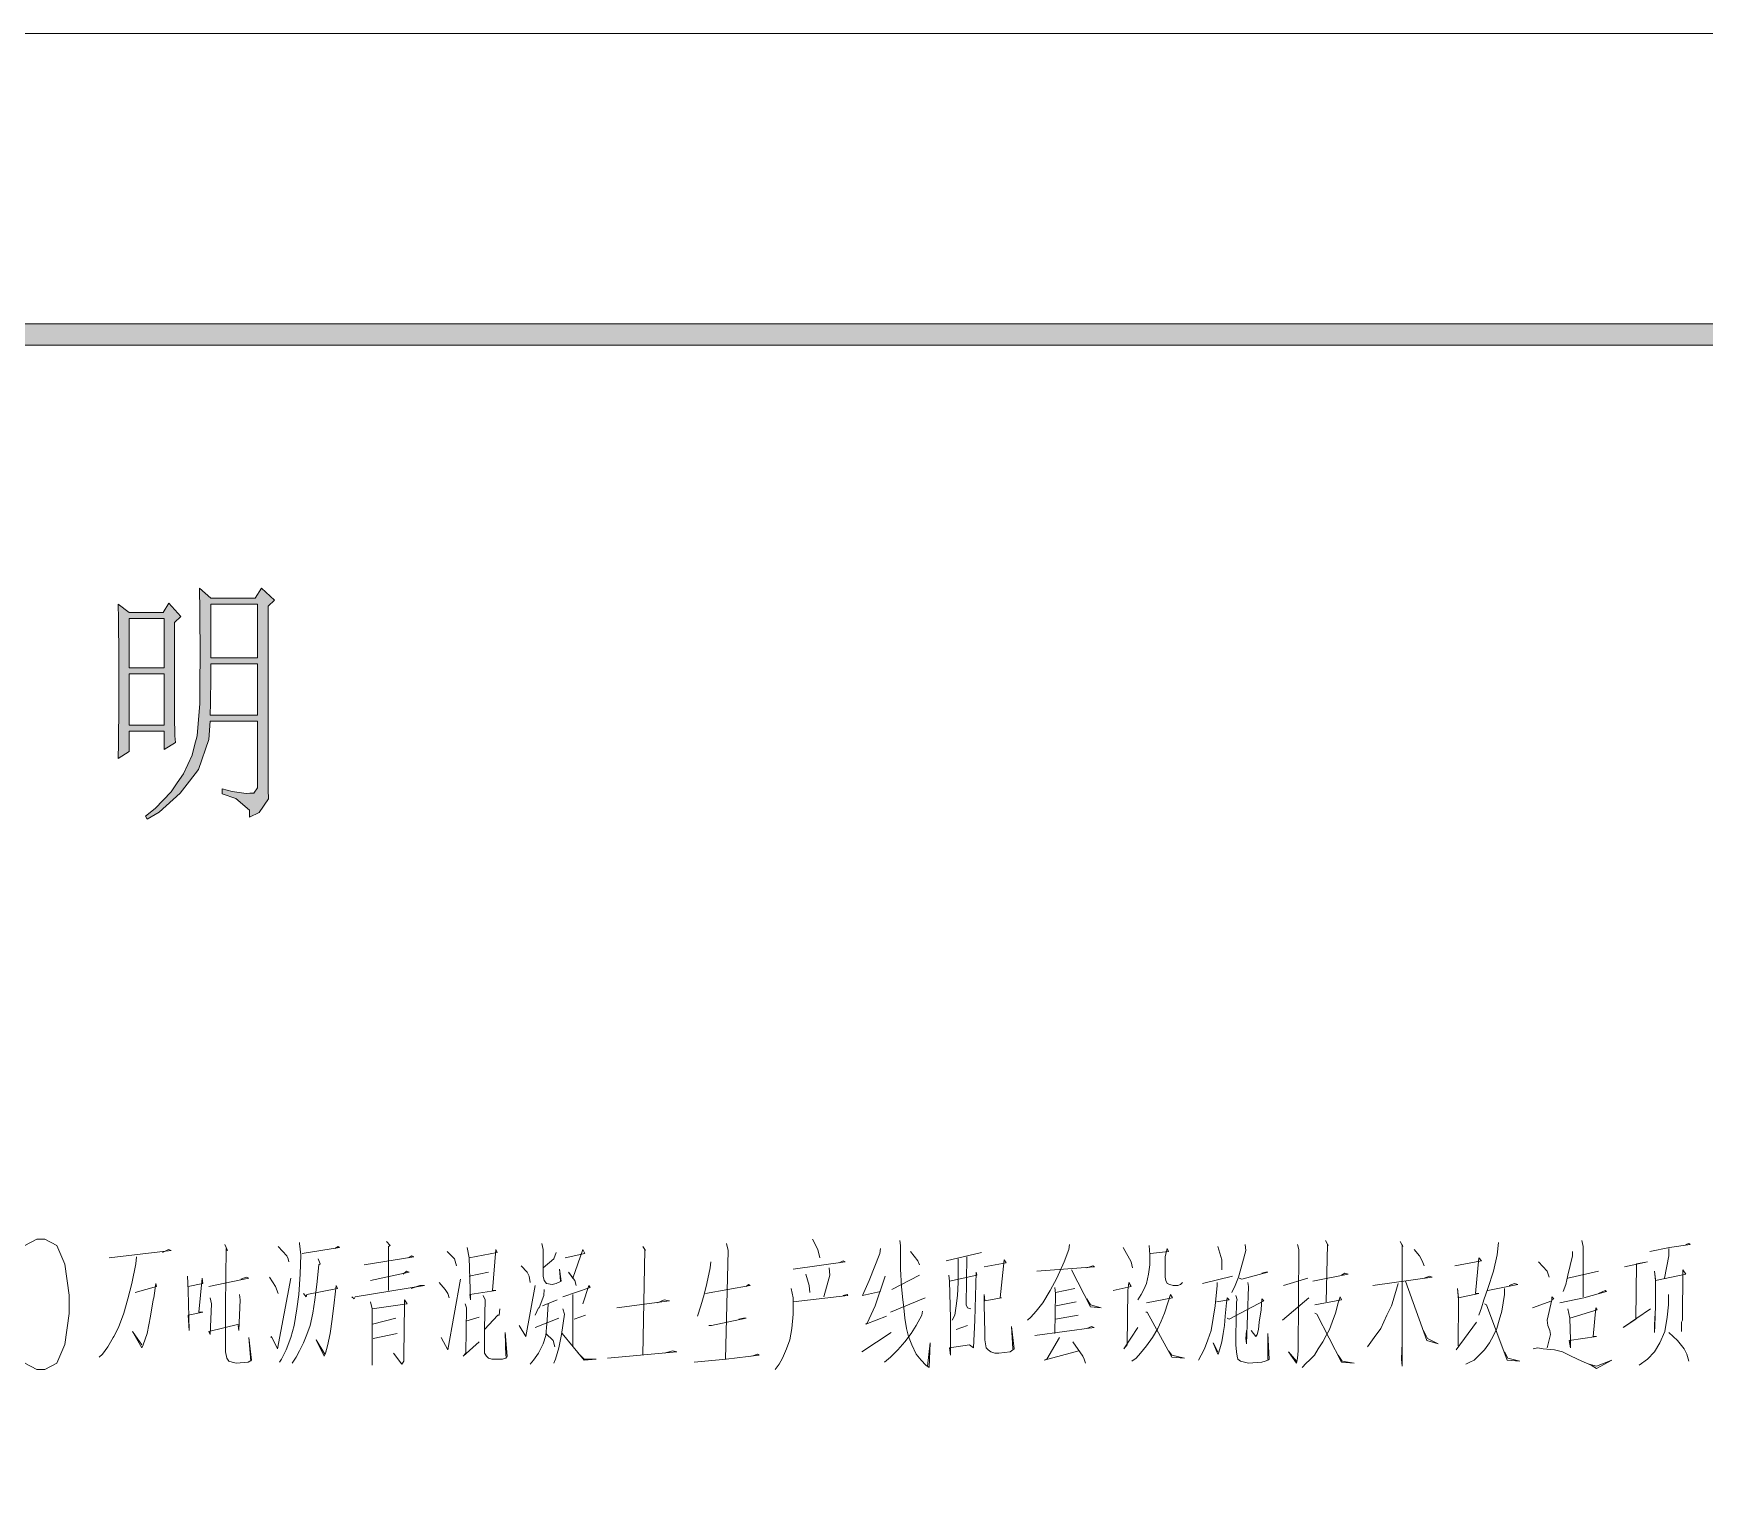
# Model space of a CAD drawing. Header units: millimetres. Extents: x 0 to 586, y 0 to 414.
# Drawn here: x 455.6 to 510.3, y 366.4 to 414.1 of the extents above; entities that cross this region are included whole.
import ezdxf

# ---------------------------------------------------------------- set-up
doc = ezdxf.new("R2010")
doc.units = ezdxf.units.MM

msp = doc.modelspace()

# ---------------------------------------------------------------- hatches: boundary and pattern name
h = msp.add_hatch(color=0)
h.dxf.hatch_style = 2
h.paths.add_polyline_path([(576.117861, 404.569083), (575.429944, 403.877639), (24.994306, 403.877639), (24.302861, 404.569083)])
h = msp.add_hatch(color=0)
h.paths.add_polyline_path([(459.270806, 388.454194), (459.588306, 388.701139), (460.110417, 389.247944), (460.315028, 389.544278), (460.519639, 389.840611), (460.805389, 390.450917), (460.883, 390.764889), (460.964139, 391.078861), (461.048806, 392.14425), (461.055861, 392.895667), (461.062917, 393.650611), (461.055861, 395.1605), (461.04175, 395.918972), (461.412167, 395.590889), (462.865611, 395.590889), (463.077278, 395.918972), (463.500611, 395.523861), (463.288944, 395.326306), (463.288944, 389.311444), (463.303056, 389.015111), (462.999667, 388.570611), (462.682167, 388.418917), (462.682167, 388.65175), (462.234139, 389.03275), (461.782583, 389.180917), (461.782583, 389.346722), (462.114194, 389.262056), (462.569278, 389.187972), (462.696278, 389.198556), (462.81975, 389.205611), (462.94675, 389.378472), (462.94675, 389.544278), (462.94675, 391.562167), (461.387472, 391.562167), (461.348667, 390.965972), (461.01, 389.981722), (460.713667, 389.593667), (460.413806, 389.205611), (459.722361, 388.584722), (459.323722, 388.355417)])
h.paths.add_polyline_path([(461.412167, 395.393333), (461.412167, 393.640028), (462.94675, 393.640028), (462.94675, 395.393333)])
h.paths.add_polyline_path([(461.412167, 393.442472), (461.412167, 392.997972), (461.401583, 392.154833), (461.387472, 391.759722), (462.94675, 391.759722), (462.94675, 393.442472)])
h = msp.add_hatch(color=0)
h.paths.add_polyline_path([(460.223306, 392.154833), (460.223306, 391.724444), (460.237417, 391.078861), (460.251528, 390.867194), (459.881111, 390.634361), (459.881111, 391.230556), (458.741639, 391.230556), (458.741639, 390.567333), (458.37475, 390.338028), (458.385333, 390.831917), (458.399444, 392.105444), (458.399444, 392.881556), (458.399444, 393.654139), (458.385333, 394.910028), (458.37475, 395.389806), (458.741639, 395.125222), (459.852889, 395.125222), (460.039861, 395.421556), (460.434972, 394.991167), (460.223306, 394.793611)])
h.paths.add_polyline_path([(458.741639, 393.110861), (458.741639, 391.428111), (459.881111, 391.428111), (459.881111, 393.110861)])
h.paths.add_polyline_path([(458.741639, 394.927667), (458.741639, 393.308417), (459.881111, 393.308417), (459.881111, 394.927667)])

# ---------------------------------------------------------------- linework, layer by layer
at = {"color": 0, "lineweight": 0}
for points in [[(0, 0), (585.632278, 0), (585.632278, 414.0835), (0, 414.0835)], [(576.117861, 404.569083), (575.429944, 403.877639), (24.994306, 403.877639), (24.302861, 404.569083)], [(459.270806, 388.454194), (459.588306, 388.701139), (460.110417, 389.247944), (460.315028, 389.544278), (460.519639, 389.840611), (460.805389, 390.450917), (460.883, 390.764889), (460.964139, 391.078861), (461.048806, 392.14425), (461.055861, 392.895667), (461.062917, 393.650611), (461.055861, 395.1605), (461.04175, 395.918972), (461.412167, 395.590889), (462.865611, 395.590889), (463.077278, 395.918972), (463.500611, 395.523861), (463.288944, 395.326306), (463.288944, 389.311444), (463.303056, 389.015111), (462.999667, 388.570611), (462.682167, 388.418917), (462.682167, 388.65175), (462.234139, 389.03275), (461.782583, 389.180917), (461.782583, 389.346722), (462.114194, 389.262056), (462.569278, 389.187972), (462.696278, 389.198556), (462.81975, 389.205611), (462.94675, 389.378472), (462.94675, 389.544278), (462.94675, 391.562167), (461.387472, 391.562167), (461.348667, 390.965972), (461.01, 389.981722), (460.713667, 389.593667), (460.413806, 389.205611), (459.722361, 388.584722), (459.323722, 388.355417)], [(460.223306, 392.154833), (460.223306, 391.724444), (460.237417, 391.078861), (460.251528, 390.867194), (459.881111, 390.634361), (459.881111, 391.230556), (458.741639, 391.230556), (458.741639, 390.567333), (458.37475, 390.338028), (458.385333, 390.831917), (458.399444, 392.105444), (458.399444, 392.881556), (458.399444, 393.654139), (458.385333, 394.910028), (458.37475, 395.389806), (458.741639, 395.125222), (459.852889, 395.125222), (460.039861, 395.421556), (460.434972, 394.991167), (460.223306, 394.793611)], [(461.412167, 395.393333), (461.412167, 393.640028), (462.94675, 393.640028), (462.94675, 395.393333)], [(458.741639, 394.927667), (458.741639, 393.308417), (459.881111, 393.308417), (459.881111, 394.927667)], [(458.741639, 393.110861), (458.741639, 391.428111), (459.881111, 391.428111), (459.881111, 393.110861)], [(461.412167, 393.442472), (461.412167, 392.997972), (461.401583, 392.154833), (461.387472, 391.759722), (462.94675, 391.759722), (462.94675, 393.442472)], [(455.714806, 374.593556), (455.316167, 374.388944), (455.055111, 373.782167), (454.921056, 372.766167), (454.921056, 372.159389), (455.055111, 371.143389), (455.316167, 370.536611), (455.714806, 370.332), (455.975861, 370.332), (456.370972, 370.536611), (456.635556, 371.143389), (456.769611, 372.159389), (456.769611, 372.766167), (456.635556, 373.782167), (456.370972, 374.388944), (455.975861, 374.593556)]]:
    msp.add_lwpolyline(points, close=True, dxfattribs=at)
for points in [[(464.315528, 374.49125), (464.315528, 374.4595), (464.361389, 374.089083), (464.336694, 373.450556), (464.294361, 372.780278), (464.230861, 372.311083), (464.142667, 371.774861), (464.033306, 371.372694), (463.881611, 370.970528), (463.726389, 370.667139), (463.662889, 370.568361)], [(467.173028, 374.526528), (467.282389, 374.392472), (467.236528, 374.357194), (467.236528, 372.914333)], [(472.253028, 374.4595), (472.295361, 374.258417), (472.295361, 373.383528), (472.337694, 373.249472), (472.404722, 373.150694), (472.59875, 373.115417), (472.729278, 373.150694), (472.8845, 373.217722), (472.838639, 373.619889), (472.863333, 373.217722)], [(478.310222, 374.4595), (478.356083, 374.223139), (478.267889, 370.667139)], [(481.121861, 374.593556), (481.29825, 374.258417), (481.36175, 373.990306)], [(483.979361, 374.558278), (484.000528, 374.392472), (484.000528, 373.619889), (484.042861, 373.048389), (484.067556, 372.71325), (484.109889, 372.346361), (484.152222, 372.011222), (484.198083, 371.676083), (484.261583, 371.407972), (484.370944, 371.139861), (484.522639, 370.836472), (484.677861, 370.635389), (484.829556, 370.466056), (484.938917, 370.399028), (484.98125, 371.206889), (484.893056, 370.434306)], [(497.931722, 374.558278), (498.016389, 374.392472), (497.995222, 374.424222), (497.952889, 372.547444)], [(500.372944, 374.526528), (500.457611, 374.357194), (500.436444, 374.424222), (500.436444, 370.434306), (500.415278, 370.667139), (500.436444, 371.206889)], [(503.597333, 374.49125), (503.555, 374.089083), (503.424472, 373.552861), (503.248083, 372.981361), (503.117556, 372.614472), (503.032889, 372.346361), (502.944694, 372.11)], [(506.324306, 374.558278), (506.366639, 374.357194), (506.366639, 373.383528), (506.366639, 372.71325)], [(508.546806, 374.191389), (509.199444, 374.325444), (509.876778, 374.424222), (509.830917, 374.4595), (509.725083, 374.424222)], [(458.974472, 374.022056), (458.953306, 373.789222), (458.822778, 373.150694), (458.69225, 372.646222), (458.561722, 372.177028), (458.388861, 371.707833), (458.233639, 371.407972), (458.212472, 371.372694), (458.039611, 371.072833), (457.863222, 370.836472), (457.753861, 370.734167)], [(458.081944, 373.990306), (460.110417, 374.223139), (460.022222, 374.258417), (459.824667, 374.156111)], [(461.874306, 374.424222), (461.9625, 374.223139), (461.920167, 374.290167), (461.895472, 372.413389), (461.895472, 371.372694), (461.895472, 370.9035), (461.941333, 370.702417), (462.004833, 370.600111), (462.114194, 370.568361), (462.244722, 370.533083), (462.636306, 370.568361), (462.745667, 370.635389), (462.661, 371.372694), (462.7245, 370.600111)], [(463.620556, 374.357194), (463.902778, 374.057333), (463.945111, 373.955028), (463.966278, 373.85625)], [(464.925833, 373.955028), (464.992861, 373.789222), (464.947, 373.753944), (464.8835, 373.115417), (464.816472, 372.614472), (464.752972, 372.177028), (464.664778, 371.774861), (464.555417, 371.475), (464.446056, 371.206889), (464.315528, 370.938778), (464.206167, 370.734167), (464.075639, 370.533083)], [(464.403722, 374.124361), (465.624333, 374.325444), (465.582, 374.357194), (465.472639, 374.290167)], [(466.432194, 373.753944), (468.065556, 374.022056), (468.002056, 374.057333), (467.892694, 373.990306)], [(469.155639, 374.191389), (469.395528, 373.955028), (469.462556, 373.722194)], [(469.808278, 374.325444), (469.875306, 373.990306), (469.917639, 372.614472), (469.896472, 372.780278), (470.746667, 372.914333), (470.637306, 372.914333), (470.746667, 374.258417), (470.789, 374.156111), (469.875306, 373.990306)], [(472.729278, 374.156111), (472.644611, 373.955028), (472.295361, 373.655167)], [(473.015028, 373.990306), (473.667667, 374.124361), (473.604167, 374.258417), (473.276083, 373.3165), (473.124389, 373.521111), (473.339583, 373.249472), (473.385444, 373.083667)], [(475.565611, 374.357194), (475.650278, 374.223139), (475.629111, 374.258417), (475.565611, 370.801194)], [(483.347889, 374.290167), (483.326722, 374.124361), (482.977472, 373.249472), (482.75875, 372.748528), (483.347889, 372.882583)], [(484.632, 373.753944), (484.5685, 373.888), (484.328611, 374.191389)], [(485.503361, 373.888), (486.660472, 374.156111)], [(485.898472, 373.955028), (485.898472, 373.182444), (485.873778, 372.748528), (485.831444, 372.413389), (485.789111, 372.11), (485.700917, 371.944194)], [(486.180694, 374.022056), (486.159528, 372.445139), (486.201861, 372.346361), (486.311222, 372.311083)], [(486.748667, 373.686917), (487.468333, 373.820972), (487.401306, 373.923278), (487.270778, 372.6815), (487.313111, 372.6815), (486.769833, 372.579194), (486.748667, 372.780278), (486.748667, 372.445139), (486.769833, 371.542028), (486.769833, 371.305667), (486.791, 371.171611), (486.812167, 371.037556), (486.879194, 370.970528), (486.963861, 370.9035), (487.097917, 370.868222), (487.228444, 370.868222), (487.598861, 370.9035), (487.683528, 370.970528), (487.729389, 371.005806), (487.641194, 371.743111), (487.683528, 371.005806)], [(489.539139, 374.424222), (489.514444, 374.258417), (489.36275, 373.85625), (489.122861, 373.3165), (488.904139, 372.914333), (488.66425, 372.512167), (488.449056, 372.244056), (488.272667, 372.042972), (488.163306, 371.944194)], [(491.303028, 374.325444), (491.564083, 373.85625), (491.609944, 373.655167)], [(492.153222, 374.392472), (492.174389, 374.089083), (492.174389, 373.753944), (492.132056, 373.450556), (492.065028, 373.150694), (491.980361, 372.949611), (491.892167, 372.780278), (491.782806, 372.614472)], [(492.195556, 374.124361), (492.784694, 374.191389), (492.742361, 374.290167), (492.675333, 374.022056), (492.675333, 373.789222), (492.675333, 373.588139), (492.675333, 373.351778), (492.700028, 373.249472), (492.742361, 373.150694), (492.830556, 373.115417), (492.939917, 373.083667), (493.091611, 373.083667), (493.179806, 373.115417), (493.243306, 373.182444)], [(494.400417, 374.357194), (494.530944, 373.923278), (494.530944, 373.753944), (494.530944, 373.588139)], [(495.292944, 374.424222), (495.314111, 374.223139), (495.20475, 373.820972), (495.074222, 373.351778), (494.964861, 373.083667), (494.8555, 372.847306)], [(497.0145, 374.424222), (497.056833, 374.258417), (497.035667, 370.938778), (497.0145, 370.702417), (496.972167, 370.533083), (496.711111, 370.9035), (496.972167, 370.600111)], [(500.828028, 374.258417), (501.004417, 374.057333), (501.092611, 373.888), (501.156111, 373.722194)], [(502.158, 373.722194), (503.032889, 373.888), (502.944694, 373.990306), (502.835333, 372.815556), (502.944694, 372.815556), (502.288528, 372.6815), (502.246194, 372.981361), (502.288528, 372.614472), (502.267361, 371.104583)], [(506.017389, 374.191389), (506.017389, 374.057333), (505.865694, 373.418806), (505.798667, 373.115417), (505.714, 372.882583)], [(509.026583, 373.3165), (509.178278, 374.057333), (509.178278, 374.290167)], [(460.653694, 373.383528), (460.674861, 372.914333), (460.699556, 371.609056), (460.674861, 372.11), (461.154639, 372.212306), (461.024111, 372.212306), (461.133472, 373.3165), (461.154639, 373.150694), (460.674861, 373.048389)], [(461.352194, 373.048389), (462.661, 373.3165), (462.572806, 373.351778), (462.399944, 373.28475)], [(463.334806, 373.351778), (463.532361, 373.048389), (463.620556, 372.815556)], [(466.647389, 373.249472), (467.913861, 373.521111), (467.825667, 373.552861), (467.716306, 373.450556)], [(469.875306, 373.383528), (470.506778, 373.521111)], [(471.575694, 373.722194), (471.77325, 373.521111), (471.83675, 373.383528), (471.879083, 373.182444)], [(477.788111, 373.85625), (477.766944, 373.655167), (477.657583, 373.150694), (477.569389, 372.780278), (477.460028, 372.413389), (477.350667, 372.07825)], [(480.490389, 373.619889), (482.190778, 373.85625), (482.127278, 373.888), (481.99675, 373.820972)], [(481.037194, 372.847306), (481.016028, 373.083667), (480.906667, 373.450556)], [(481.668667, 373.655167), (481.689833, 373.418806), (481.492278, 372.71325)], [(483.499583, 373.383528), (483.1715, 372.413389), (482.910444, 371.841889), (482.868111, 371.810139), (483.541917, 372.07825)], [(483.718306, 372.949611), (484.632, 373.418806)], [(485.591556, 373.418806), (485.612722, 373.217722), (485.637417, 372.011222), (485.637417, 371.676083), (485.637417, 370.801194), (485.612722, 371.037556), (486.268889, 371.139861), (486.399417, 371.037556), (486.44175, 371.944194), (486.487611, 373.521111), (486.508778, 373.418806), (485.612722, 373.217722)], [(488.470222, 373.552861), (490.364639, 373.686917), (490.301139, 373.722194), (490.103583, 373.655167)], [(489.602639, 373.588139), (490.234111, 372.378111), (490.583361, 372.346361), (490.234111, 372.445139), (490.103583, 372.646222)], [(493.895944, 373.150694), (494.876667, 373.383528)], [(495.095389, 373.3165), (495.183583, 373.28475), (496.033778, 373.521111), (495.96675, 373.521111), (495.836222, 373.485833)], [(497.515444, 373.217722), (498.672556, 373.450556), (498.563194, 373.485833), (498.453833, 373.418806)], [(499.476889, 373.083667), (501.417167, 373.351778), (501.3325, 373.383528), (501.156111, 373.3165)], [(504.906139, 373.85625), (505.188361, 373.552861), (505.255389, 373.351778)], [(505.865694, 373.3165), (506.867583, 373.552861)], [(507.717778, 373.686917), (508.479778, 373.85625), (508.109361, 373.789222), (508.088194, 371.975944), (507.675444, 371.707833), (508.567972, 372.311083)], [(509.591028, 371.573778), (509.591028, 371.877167), (509.615722, 371.944194), (509.636889, 373.588139), (509.725083, 373.450556), (508.740833, 373.249472), (508.6985, 373.552861), (508.740833, 373.28475), (508.740833, 372.413389), (508.719667, 371.774861), (508.6985, 371.542028), (508.6985, 371.707833), (508.719667, 372.07825)], [(458.932139, 372.847306), (459.630639, 373.048389), (459.609472, 373.150694), (459.542444, 372.6815), (459.521278, 372.614472), (459.433083, 372.07825), (459.323722, 371.50675), (459.193194, 371.139861), (459.150861, 371.037556), (458.843944, 371.573778), (459.150861, 371.139861)], [(463.380667, 371.372694), (463.401833, 371.407972), (463.595861, 371.005806), (464.033306, 373.3165)], [(464.446056, 372.815556), (464.53425, 372.71325), (464.555417, 372.780278), (465.557306, 372.981361), (465.514972, 373.083667), (465.451472, 372.512167), (465.384444, 371.975944), (465.320944, 371.50675), (465.23275, 371.104583), (465.165722, 370.868222), (465.123389, 370.769444), (464.862333, 371.305667), (465.144556, 370.836472), (465.186889, 370.9035)], [(466.037083, 372.71325), (466.104111, 372.646222), (466.146444, 372.71325), (468.414806, 373.083667), (468.263111, 373.083667), (467.977361, 372.981361)], [(468.894583, 373.182444), (469.092139, 372.949611), (469.176806, 372.815556), (469.222667, 372.6815)], [(468.958083, 371.372694), (469.176806, 370.970528), (469.593083, 373.28475)], [(471.508667, 371.774861), (471.727389, 371.407972), (472.034306, 373.083667)], [(472.337694, 372.949611), (472.316528, 372.748528), (472.164833, 372.346361), (472.143667, 372.346361), (472.034306, 372.11)], [(472.948, 372.71325), (473.844056, 373.016639), (473.798194, 373.083667), (473.604167, 372.480417)], [(477.61525, 372.815556), (479.07575, 373.083667), (479.029889, 373.115417), (478.945222, 373.048389)], [(482.127278, 372.748528), (482.257806, 372.780278), (482.278972, 372.748528), (480.490389, 372.547444), (480.490389, 372.6815), (480.426889, 372.981361), (480.490389, 372.6815), (480.490389, 372.145278), (480.448056, 371.676083), (480.381028, 371.305667), (480.271667, 371.005806), (480.141139, 370.702417), (480.031778, 370.501333), (479.90125, 370.332)], [(489.059361, 373.016639), (489.080528, 372.815556), (489.059361, 371.50675)], [(489.080528, 372.847306), (489.712, 372.981361)], [(490.974944, 372.914333), (491.564083, 373.048389), (491.479417, 373.182444), (491.454722, 372.914333), (491.433556, 371.139861), (491.324194, 371.005806), (491.782806, 371.707833)], [(494.375722, 373.182444), (494.375722, 373.083667), (494.312222, 372.413389), (494.245194, 372.011222), (494.181694, 371.609056), (494.072333, 371.305667), (493.962972, 371.005806), (493.853611, 370.801194), (493.765417, 370.635389)], [(495.381139, 373.182444), (495.402306, 373.048389), (495.335278, 371.171611), (495.314111, 371.340944), (495.335278, 371.609056)], [(496.555889, 373.083667), (497.342583, 373.3165)], [(500.305917, 373.150694), (500.108361, 372.480417), (500.087194, 372.413389), (499.9355, 372.11), (499.737944, 371.676083), (499.52275, 371.372694), (499.304028, 371.072833)], [(500.545806, 373.217722), (501.244306, 371.273917), (501.614722, 371.171611), (501.265472, 371.340944), (501.134944, 371.609056)], [(503.794889, 372.981361), (503.794889, 372.780278), (503.706694, 372.244056), (503.6185, 371.944194), (503.533833, 371.676083), (503.424472, 371.439722), (503.293944, 371.206889), (503.138722, 370.970528), (502.965861, 370.801194), (502.793, 370.635389), (502.658944, 370.568361), (502.528417, 370.501333)], [(503.248083, 372.914333), (504.228806, 373.115417), (504.119444, 373.150694), (503.946583, 373.083667)], [(505.604639, 372.512167), (506.387806, 372.6815), (507.128639, 372.882583), (507.086306, 372.914333), (506.867583, 372.815556)], [(461.394528, 372.6815), (461.440389, 372.480417), (461.394528, 371.475), (461.352194, 371.573778), (462.332917, 371.810139)], [(462.354083, 372.780278), (462.37525, 372.614472), (462.332917, 371.609056), (462.31175, 371.774861)], [(466.647389, 372.547444), (466.69325, 372.311083), (466.69325, 371.676083), (466.69325, 371.305667), (466.69325, 370.466056), (466.69325, 370.635389), (466.69325, 370.970528)], [(466.69325, 372.311083), (467.846833, 372.480417), (467.762167, 372.614472), (467.762167, 372.445139), (467.737472, 370.801194), (467.737472, 370.600111), (467.673972, 370.501333), (467.39175, 370.868222)], [(469.744778, 372.480417), (469.787111, 372.346361), (469.765944, 370.868222), (469.67775, 370.769444), (470.203389, 371.238639)], [(470.333917, 372.748528), (470.397417, 372.614472), (470.37625, 371.676083), (470.37625, 371.005806), (470.37625, 370.868222), (470.443278, 370.769444), (470.506778, 370.702417), (470.616139, 370.667139), (470.965389, 370.667139), (471.07475, 370.702417), (471.117083, 370.769444), (471.053583, 371.542028), (471.07475, 370.769444)], [(470.877194, 372.311083), (470.856028, 372.11), (470.813694, 372.11), (470.37625, 371.640806)], [(472.468222, 372.480417), (472.425889, 371.944194), (472.404722, 371.707833), (472.383556, 371.439722), (472.295361, 371.171611), (472.143667, 370.868222), (471.988444, 370.635389), (471.879083, 370.501333)], [(472.274194, 372.413389), (472.753972, 372.614472)], [(472.948, 372.311083), (472.993861, 372.145278), (472.905667, 371.475), (472.817472, 371.037556), (472.708111, 370.667139), (472.644611, 370.533083)], [(473.276083, 372.780278), (473.276083, 372.6815), (473.276083, 371.104583)], [(474.715417, 372.346361), (476.436972, 372.579194), (476.415806, 372.579194), (476.260583, 372.614472), (476.045389, 372.512167)], [(483.672444, 372.212306), (484.808389, 372.6815)], [(489.754333, 372.547444), (489.101694, 372.413389)], [(492.065028, 372.512167), (492.915222, 372.6815), (492.851722, 372.780278), (492.763528, 372.512167), (492.654167, 372.177028), (492.544806, 371.908917), (492.435444, 371.676083), (492.262583, 371.372694), (492.065028, 371.104583), (491.871, 370.868222), (491.719306, 370.702417), (491.58525, 370.600111)], [(494.354556, 372.547444), (494.770833, 372.614472), (494.703806, 372.6815), (494.682639, 372.512167), (494.640306, 372.07825), (494.615611, 371.774861), (494.573278, 371.50675), (494.530944, 371.238639), (494.463917, 371.005806), (494.421583, 370.868222), (494.400417, 370.836472), (494.245194, 371.206889), (494.400417, 370.9035)], [(494.703806, 372.011222), (494.770833, 371.975944), (495.90325, 372.579194), (495.836222, 372.646222), (495.815056, 372.279333), (495.751556, 371.877167), (495.726861, 371.640806), (495.684528, 371.475), (495.642194, 371.407972), (495.4905, 371.609056)], [(494.986028, 372.748528), (495.031889, 372.614472), (495.010722, 372.547444), (494.986028, 371.407972), (494.986028, 371.139861), (495.010722, 370.9035), (495.031889, 370.769444), (495.053056, 370.667139), (495.14125, 370.600111), (495.271778, 370.568361), (495.402306, 370.533083), (495.836222, 370.568361), (495.945583, 370.600111), (496.033778, 370.635389), (496.076111, 370.667139), (496.033778, 371.50675), (496.033778, 370.667139)], [(496.513556, 371.944194), (497.384917, 372.6815)], [(497.582472, 372.445139), (498.453833, 372.614472), (498.4115, 372.71325), (498.344472, 372.512167), (498.256278, 372.177028), (498.146917, 371.877167), (498.06225, 371.640806), (497.952889, 371.439722), (497.843528, 371.238639), (497.691833, 371.005806), (497.561306, 370.801194), (497.406083, 370.635389), (497.296722, 370.533083), (497.166194, 370.399028)], [(503.138722, 372.480417), (503.20575, 372.445139), (503.879556, 370.635389), (504.295833, 370.600111), (503.90425, 370.702417), (503.794889, 370.9035)], [(504.708583, 372.346361), (505.343583, 372.579194), (505.343583, 372.71325), (505.407083, 372.646222), (505.343583, 372.614472), (505.188361, 371.944194), (505.209528, 371.774861), (505.276556, 371.609056), (505.297722, 371.475), (505.188361, 371.037556)], [(505.865694, 372.311083), (505.929194, 372.011222), (505.953889, 371.305667), (505.953889, 371.037556), (505.908028, 371.273917), (506.804083, 371.407972), (506.694722, 371.407972), (506.779389, 372.346361), (506.82525, 372.279333), (505.929194, 372.011222)], [(508.197556, 370.466056), (508.479778, 370.667139), (508.6985, 370.9035), (508.874889, 371.206889), (509.04775, 371.573778), (509.114778, 372.042972), (509.157111, 372.445139), (509.157111, 372.780278)], [(467.476417, 372.011222), (466.714417, 371.810139)], [(470.203389, 372.042972), (469.765944, 371.908917)], [(472.034306, 371.707833), (472.817472, 372.011222)], [(473.318417, 371.975944), (473.688833, 372.11)], [(477.721083, 371.774861), (477.766944, 371.774861), (477.809278, 371.774861), (478.945222, 372.011222), (478.857028, 372.011222), (478.705333, 371.975944)], [(484.720194, 372.244056), (484.699028, 372.11), (484.522639, 371.774861), (484.349778, 371.50675), (484.152222, 371.238639), (483.912333, 370.970528), (483.672444, 370.734167), (483.478417, 370.568361)], [(486.201861, 371.774861), (485.831444, 371.640806)], [(488.403194, 371.439722), (490.343472, 371.707833), (490.258806, 371.743111), (490.103583, 371.676083)], [(489.080528, 371.975944), (489.821361, 372.11)], [(492.043861, 372.212306), (492.089722, 372.212306), (492.894056, 370.734167), (493.310333, 370.702417), (492.894056, 370.801194), (492.784694, 370.938778)], [(497.582472, 372.177028), (497.645972, 372.145278), (498.453833, 370.568361), (498.866583, 370.533083), (498.475, 370.600111), (498.344472, 370.801194)], [(502.203861, 370.970528), (502.877667, 371.877167)], [(466.735583, 371.340944), (467.522278, 371.50675)], [(472.383556, 371.50675), (472.623444, 371.273917), (472.686944, 371.072833)], [(472.926833, 371.50675), (473.6465, 370.635389), (474.038083, 370.667139), (473.6465, 370.667139), (473.448944, 370.868222)], [(482.737583, 370.9035), (483.697139, 371.542028)], [(489.211056, 371.372694), (488.798306, 370.667139), (488.710111, 370.635389), (489.842528, 370.938778)], [(489.644972, 371.238639), (489.973056, 370.769444), (490.018917, 370.667139), (490.06125, 370.533083)], [(509.178278, 371.542028), (509.4605, 371.273917), (509.679222, 371.005806), (509.767417, 370.836472), (509.830917, 370.600111)], [(474.4085, 370.702417), (476.676861, 370.9035), (476.546333, 370.938778), (476.260583, 370.868222)], [(477.244833, 370.568361), (478.289056, 370.667139), (479.379139, 370.801194), (479.315639, 370.836472), (479.13925, 370.769444)], [(504.72975, 371.005806), (504.884972, 371.037556), (505.057833, 371.005806), (505.42825, 370.970528), (505.689306, 370.9035), (505.975056, 370.769444), (506.324306, 370.600111), (506.627694, 370.466056), (506.804083, 370.367278), (507.305028, 370.635389), (506.804083, 370.434306), (506.564194, 370.501333)]]:
    msp.add_lwpolyline(points, dxfattribs=at)

doc.saveas('drawing.dxf')
